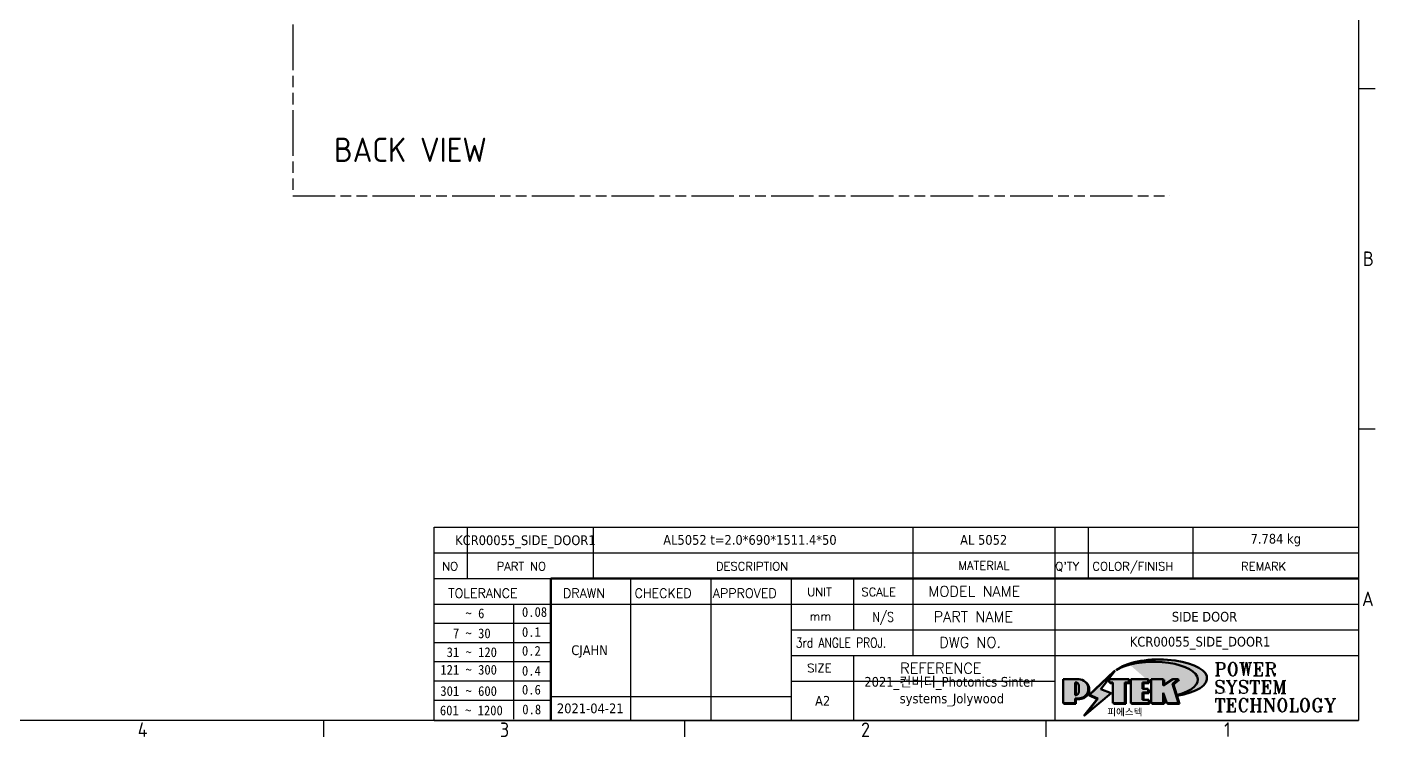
# Model space of a CAD drawing. Header units: millimetres. Extents: x 0 to 51860, y 0 to 5940.
# Drawn here: x 35555 to 38325, y 66 to 1527 of the extents above; entities that cross this region are included whole.
import ezdxf
from ezdxf.enums import TextEntityAlignment as Align

# ---------------------------------------------------------------- set-up
doc = ezdxf.new("R2010")
doc.units = ezdxf.units.MM
doc.header["$LTSCALE"] = 10
doc.linetypes.add('DOUBLE_DASH_CHAIN', pattern=[1.2403, 0.6614, -0.0827, 0.1654, -0.0827, 0.1654, -0.0827])
doc.layers.get('0').update_dxf_attribs({"color": 3, "lineweight": 25})
for name, color, linetype, lineweight in [('경계(ISO)', 7, 'Continuous', 25), ('기호(ISO)', 5, 'Continuous', 25), ('스케치 형상(ISO)', 3, 'Continuous', 25), ('제목(ISO)', 5, 'Continuous', 50), ('해치(ISO)', 7, 'Continuous', 18)]:
    doc.layers.add(name, color=color, linetype=linetype, lineweight=lineweight)
doc.styles.add('HAN_291', font='')
doc.styles.add('HAN_370', font='', dxfattribs={"width": 2})
doc.styles.add('RC_284', font='ROMANC.shx')
doc.styles.add('RC_287', font='ROMANC.shx')
doc.styles.add('RC_292', font='ROMANC.shx')
doc.styles.add('ROMANT_294', font='romant.shx')
doc.styles.add('문자 텍스트_PSTEK_POSCO', font='isocp.shx')
doc.styles.add('텍스트 스타일198', font='tahoma.ttf')
doc.styles.add('텍스트 스타일333', font='ROMANC.shx', dxfattribs={"width": 0.800000011920929})
doc.styles.get('HAN_291').set_extended_font_data('GulimChe')
doc.styles.get('HAN_370').set_extended_font_data('GulimChe')

# ---------------------------------------------------------------- blocks, each defined once
blk = doc.blocks.new('제목 블록 PSTEK')
h = blk.add_hatch(color=1)
edge = h.paths.add_edge_path(flags=0)
edge.add_line((314.2242174273352, 19.60711530335299), (314.2242174273352, 17.00126995915134))
edge.add_line((314.2242174273352, 17.00126995915134), (314.3485873187598, 17.00126995915134))
edge.add_arc((314.3485873187598, 17.6527312952023), 0.6514613360509371, 270, 360)
edge.add_line((315.0000486548106, 17.6527312952023), (315.0000486548106, 18.95565396730211))
edge.add_arc((314.3485873187598, 18.95565396730212), 0.6514613360508712, 0, 90)
edge.add_line((314.3485873187598, 19.60711530335299), (314.2242174273352, 19.60711530335299))
edge = h.paths.add_edge_path()
edge.add_arc((314.9847713324306, 18.28938669179658), 1.969189947606664, 269.9999999999959, 450)
edge.add_line((314.9847713324306, 20.25857663940318), (311.7664314776902, 20.25857663940324))
edge.add_line((311.7664314776902, 20.25857663940324), (311.7664314776902, 15.3430047401139))
edge.add_line((311.7664314776902, 15.3430047401139), (314.2242174273352, 15.3430047401139))
edge.add_line((314.2242174273352, 15.3430047401139), (314.2242174273352, 16.32019674418991))
edge.add_line((314.2242174273352, 16.32019674418991), (314.9847713324307, 16.32019674418991))
h = blk.add_hatch(color=252)
edge = h.paths.add_edge_path()
edge.add_arc((314.9847713324309, 18.28938669179657), 1.969189947606666, 270, 406.8278729790604)
edge.add_arc((315.1624426058984, 18.1413272972396), 1.969189947606962, -90, 53.560984836317004, ccw=False)
edge.add_line((315.1624426058984, 16.17213734963263), (314.4018887008024, 16.17213734963263))
edge.add_line((314.4018887008024, 16.17213734963263), (314.4018887008024, 15.19494534555726))
edge.add_line((314.4018887008024, 15.19494534555726), (311.9441027511573, 15.19494534555726))
edge.add_line((311.9441027511573, 15.19494534555726), (311.9441027511573, 15.3430047401139))
edge.add_line((311.9441027511573, 15.3430047401139), (314.2242174273352, 15.3430047401139))
edge.add_line((314.2242174273352, 15.3430047401139), (314.2242174273352, 16.32019674418991))
edge.add_line((314.2242174273352, 16.32019674418991), (314.9847713324309, 16.32019674418991))
h = blk.add_hatch(color=252)
edge = h.paths.add_edge_path()
edge.add_line((314.4018887008024, 19.45905590879572), (314.5262585922315, 19.45905590879572))
edge.add_arc((314.5262585922314, 18.80759457274939), 0.6514613360463194, 60.4189348879147, 90.00000000000318, ccw=False)
edge.add_arc((314.3485873187602, 18.95565396730057), 0.6514613360524251, 39.96992292766206, 90.00000000009999)
edge.add_line((314.3485873187591, 19.60711530335307), (314.2242174273352, 19.60711530335298))
edge.add_line((314.2242174273352, 19.60711530335299), (314.2242174273352, 17.00126995915134))
edge.add_line((314.2242174273352, 17.00126995915134), (314.3485873187591, 17.00126995915134))
edge.add_arc((314.3485873187568, 17.652731295233), 0.6514613360816299, 270.0000000002, 274.6930825552478)
edge.add_line((314.4018887008024, 17.0034541317032), (314.4018887008024, 19.45905590879572))
for color, points in [(252, [(317.2195697678507, 17.0593801673321), (322.0326348870767, 21.62682475217465), (322.2781991042243, 21.94392121864296), (317.0471853425802, 16.97985676345368), (318.7512090904202, 16.1899260703855), (316.0018030350395, 12.71868385740789), (316.3356552234328, 13.00206718743325), (318.9235935156908, 16.2694494742633)]), (5, [(321.6183518841322, 17.4193704504104), (319.5281351041078, 18.24969419629727), (322.4505835294948, 22.02344462252142), (317.2195697678507, 17.0593801673321), (318.9235935156908, 16.2694494742633), (316.1741874603099, 12.79820726128571)]), (1, [(324.4839107253602, 19.60711530335299), (325.2419748254881, 19.60711530335299), (325.2419748254881, 20.25857663940324), (321.2266040451076, 20.25857663940324), (321.2266040451076, 19.60711530335299), (321.9846681452406, 19.60711530335299), (321.9846681452406, 15.3430047401139), (324.4839107253602, 15.3430047401139)]), (252, [(321.9846681452406, 19.60711530335299), (321.4042753185749, 19.60711530335299), (321.4042753185749, 19.45905590879572), (321.9846681452406, 19.45905590879572)]), (252, [(324.6615819988275, 19.45905590879572), (325.4196460989604, 19.45905590879572), (325.4196460989604, 20.11051724484596), (325.2419748254881, 20.11051724484596), (325.2419748254881, 19.60711530335299), (324.4839107253602, 19.60711530335299), (324.4839107253602, 15.3430047401139), (322.1623394187076, 15.3430047401139), (322.1623394187076, 15.19494534555726), (324.6615819988275, 15.19494534555726)]), (1, [(329.2277337269622, 20.25857663940324), (325.65654113025, 20.25857663940324), (325.65654113025, 15.3430047401139), (329.3580259941756, 15.3430047401139), (329.3580259941756, 15.9944660761648), (328.1137701654877, 15.9944660761648), (328.1137701654877, 17.56360607323003), (329.2277337269622, 17.56360607323003), (329.2277337269622, 18.25543873810179), (328.1137701654877, 18.25543873810179), (328.1137701654877, 19.60711530335299), (329.2277337269622, 19.60711530335299)]), (252, [(328.2914414389548, 19.45905590879572), (329.4054050004294, 19.45905590879572), (329.4054050004294, 20.11051724484596), (329.2277337269622, 20.11051724484596), (329.2277337269622, 19.60711530335299), (328.1137701654877, 19.60711530335299), (328.1137701654877, 18.25543873810179), (328.2914414389548, 18.25543873810179)]), (1, [(332.3312149849806, 20.25857663940324), (329.8592894925411, 20.25857663940324), (329.8592894925411, 15.3430047401139), (332.3312149849806, 15.3430047401139), (332.3312149849806, 17.4318630164523), (333.0701931098801, 15.3430047401139), (335.4855464857051, 15.3430047401139), (334.2514536401189, 19.30614745124769), (335.4379594596742, 20.25857663940324), (334.3071782107978, 20.25857663940324), (332.3312149849806, 18.99741471888304)]), (252, [(332.5088862584528, 20.1105172448466), (332.3312149849806, 20.1105172448466), (332.3312149849806, 18.99741471888368), (332.5088862584528, 19.11081371413894)]), (252, [(335.6156307331414, 20.11051724484596), (335.2535118015555, 20.11051724484596), (334.2514536401189, 19.30614745124769), (335.4855464857051, 15.3430047401139), (333.1954852176545, 15.3430047401139), (333.2478643833523, 15.19494534555726), (335.6632177591723, 15.19494534555726), (334.4291249135862, 19.15808805669106)]), (252, [(328.2914414389548, 17.41554667867274), (329.4054050004294, 17.41554667867274), (329.4054050004294, 18.10737934354514), (329.2277337269622, 18.10737934354514), (329.2277337269622, 17.56360607323003), (328.1137701654877, 17.56360607323003), (328.1137701654877, 15.9944660761648), (328.2914414389548, 15.9944660761648)]), (252, [(332.5088862584528, 16.92964231796647), (332.3312149849806, 17.43186301645164), (332.3312149849806, 15.3430047401139), (330.0369607660135, 15.3430047401139), (330.0369607660135, 15.19494534555726), (332.5088862584528, 15.19494534555726)]), (252, [(329.5356972676428, 15.8464066816075), (329.3580259941756, 15.8464066816075), (329.3580259941756, 15.3430047401139), (325.8342124037171, 15.3430047401139), (325.8342124037171, 15.19494534555726), (329.5356972676428, 15.19494534555726)])]:
    blk.add_hatch(color=color).paths.add_polyline_path(points)
at = {"layer": '해치(ISO)'}
h = blk.add_hatch(color=140, dxfattribs=at)
edge = h.paths.add_edge_path()
edge.add_ellipse((330.3660919371412, 20.15576403068321), major_axis=(9.100907360794343, 0), ratio=0.4069904968023172, start_angle=301.3098473703837, end_angle=507.7436900681698)
edge.add_ellipse((331.5340919371412, 20.4634168429492), major_axis=(-9.82350664112931, 0), ratio=0.3942600559756514, start_angle=111.51207141178469, end_angle=334.47025347086895, ccw=False)
edge.add_line((335.1363447531188, 16.8601935978785), (335.0955236905705, 16.99119398620872))
at = {"color": 180}
for p, q in [((182.475792979055, 11.79100474011392), (182.4757929790549, 51.56524660363496)), ((182.4757929790549, 51.56524660363496), (372.4757929537551, 51.56524660363496)), ((189.2651435055721, 51.56524660363496), (189.2651435055722, 41.00524660363494)), ((215.2152739891528, 41.00524660363494), (215.2152739891528, 51.56524660363496)), ((280.8758854511282, 51.56524660363496), (280.8758854511282, 41.00524660363494)), ((310.0881549537552, 51.56524660363496), (310.0881549537553, 41.00524660363494)), ((316.9044520275131, 51.56524660363496), (316.9044520275127, 41.00524660363494)), ((338.4566026226726, 51.56524660363496), (338.4566026226727, 41.00524660363494)), ((372.4757929537551, 51.56524660363496), (372.4757929537551, 11.79100474011389)), ((182.475792979055, 46.2852466036349), (372.4757929537551, 46.28524660363492)), ((182.475792979055, 41.00524660363493), (206.451475290024, 41.00524660363493)), ((222.9401812389276, 11.79100474011392), (222.9401812389276, 41.00524660363494)), ((239.4288871878316, 11.79100474011392), (239.4288871878316, 41.00524660363494)), ((255.9175931367356, 11.79100474011392), (255.9175931367356, 41.00524660363494)), ((268.6918866058747, 41.00524660363494), (268.6918866058747, 30.44524660363498)), ((280.8758854511282, 41.00524660363494), (280.8758854511282, 25.16524660363502)), ((310.088154953755, 41.00524660363494), (310.088154953755, 11.79100474011392)), ((182.475792979055, 35.72524660363497), (206.451475290024, 35.72524660363497)), ((198.8621818849491, 12.02524660363491), (198.8621818849491, 35.72524660363497)), ((206.451475290024, 35.72524660363497), (372.4757929537551, 35.72524660363497)), ((182.475792979055, 31.77524660363492), (206.451475290024, 31.77524660363492)), ((182.475792979055, 27.82524660363487), (206.451475290024, 27.82524660363487)), ((255.917593136736, 30.44524660363498), (372.4757929537552, 30.44524660363501)), ((255.9175931367359, 25.16524660363502), (372.4757929537552, 25.165246603635)), ((268.6918866058744, 25.16524660363502), (268.6918866058744, 11.79100474011392)), ((182.475792979055, 23.87524660363505), (206.451475290024, 23.87524660363505)), ((182.475792979055, 19.92524660363478), (206.451475290024, 19.92524660363478)), ((255.9175931367359, 19.88524660363481), (310.0881549537553, 19.88524660363481)), ((206.451475290024, 16.74100474011396), (255.9175931367359, 16.74100474011396)), ((182.475792979055, 15.97524660363496), (206.451475290024, 15.97524660363496)), ((182.475792979055, 11.79100474011392), (372.4757929537551, 11.79100474011389))]:
    blk.add_line(p, q, dxfattribs=at)
at = {"color": 7, "lineweight": 50}
for p, q in [((206.4514752900237, 11.79100474011392), (206.4514752900237, 41.00524660363494)), ((206.451475290024, 41.00524660363494), (372.4757929537551, 41.00524660363496))]:
    blk.add_line(p, q, dxfattribs=at)
at = {"color": 7}
for p, q in [((311.7664314776902, 20.25900474011391), (311.7664314776902, 15.34300474011391)), ((314.9847713324309, 20.25857663940324), (311.7664314776902, 20.25857663940324)), ((314.9847713324309, 20.25857663940324), (311.7664314776902, 20.25857663940324)), ((311.7664314776902, 20.25857663940324), (311.7664314776902, 15.3430047401139)), ((314.2242174273352, 17.00126995915134), (314.2242174273352, 19.60711530335299)), ((314.2242174273352, 19.60711530335299), (314.3485873187591, 19.60711530335299)), ((314.3485873187591, 19.60711530335299), (314.2242174273352, 19.60711530335299)), ((314.2242174273352, 19.60711530335299), (314.2242174273352, 17.00126995915134)), ((314.2242174273352, 17.00126995915134), (314.2242174273352, 19.60711530335299)), ((314.2242174273352, 19.60711530335299), (314.3485873187591, 19.60711530335299)), ((314.4018887008024, 19.45905590879572), (314.5262585922314, 19.45905590879572)), ((314.4018887008024, 17.0034541317032), (314.4018887008024, 19.45905590879572)), ((322.2781991042243, 21.94392121864296), (317.0471853425802, 16.97985676345368)), ((322.4505835294948, 22.02344462252142), (317.2195697678507, 17.0593801673321)), ((317.2195697678507, 17.0593801673321), (322.0326348870767, 21.62682475217465)), ((319.5281351041078, 18.24969419629727), (322.4505835294948, 22.02344462252142)), ((325.2419748254881, 20.25857663940324), (321.2266040451076, 20.25857663940324)), ((321.2266040451076, 20.25857663940324), (321.2266040451076, 19.60711530335299)), ((325.2419748254881, 20.25857663940324), (321.2266040451076, 20.25857663940324)), ((321.2266040451076, 20.25857663940324), (321.2266040451076, 19.60711530335299)), ((321.2266040451076, 19.60711530335299), (321.9846681452406, 19.60711530335299)), ((321.2266040451076, 19.60711530335299), (321.9846681452406, 19.60711530335299)), ((321.4042753185749, 19.60711530335299), (321.4042753185749, 19.45905590879572)), ((321.9846681452406, 19.60711530335299), (321.4042753185749, 19.60711530335299)), ((321.4042753185749, 19.45905590879572), (321.9846681452406, 19.45905590879572)), ((321.9846681452406, 19.60711530335299), (321.9846681452406, 15.3430047401139)), ((321.9846681452406, 19.45905590879572), (321.9846681452406, 19.60711530335299)), ((321.9846681452406, 19.60711530335299), (321.9846681452406, 15.3430047401139)), ((322.0326348870767, 21.62682475217465), (322.2781991042243, 21.94392121864296)), ((324.4839107253602, 19.60711530335299), (325.2419748254881, 19.60711530335299)), ((324.4839107253602, 15.3430047401139), (324.4839107253602, 19.60711530335299)), ((325.2419748254881, 19.60711530335299), (324.4839107253602, 19.60711530335299)), ((324.4839107253602, 19.60711530335299), (324.4839107253602, 15.3430047401139)), ((324.4839107253602, 19.60711530335299), (325.2419748254881, 19.60711530335299)), ((324.4839107253602, 15.3430047401139), (324.4839107253602, 19.60711530335299)), ((324.6615819988275, 19.45905590879572), (325.4196460989604, 19.45905590879572)), ((324.6615819988275, 15.19494534555726), (324.6615819988275, 19.45905590879572)), ((325.2419748254881, 19.60711530335299), (325.2419748254881, 20.25857663940324)), ((325.2419748254881, 19.60711530335299), (325.2419748254881, 20.25857663940324)), ((325.4196460989604, 20.11051724484596), (325.2419748254881, 20.11051724484596)), ((325.2419748254881, 20.11051724484596), (325.2419748254881, 19.60711530335299)), ((325.4196460989604, 19.45905590879572), (325.4196460989604, 20.11051724484596)), ((329.2277337269622, 20.25857663940324), (325.65654113025, 20.25857663940324)), ((325.65654113025, 20.25857663940324), (325.65654113025, 15.3430047401139)), ((325.65654113025, 20.25857663940324), (325.65654113025, 15.3430047401139)), ((329.2277337269622, 20.25857663940324), (325.65654113025, 20.25857663940324)), ((328.1137701654877, 18.25543873810179), (328.1137701654877, 19.60711530335299)), ((328.1137701654877, 19.60711530335299), (329.2277337269622, 19.60711530335299)), ((329.2277337269622, 19.60711530335299), (328.1137701654877, 19.60711530335299)), ((328.1137701654877, 19.60711530335299), (328.1137701654877, 18.25543873810179)), ((328.1137701654877, 18.25543873810179), (328.1137701654877, 19.60711530335299)), ((328.1137701654877, 19.60711530335299), (329.2277337269622, 19.60711530335299)), ((328.2914414389548, 18.25543873810179), (328.2914414389548, 19.45905590879572)), ((328.2914414389548, 19.45905590879572), (329.4054050004294, 19.45905590879572)), ((329.2277337269622, 19.60711530335299), (329.2277337269622, 20.25857663940324)), ((329.2277337269622, 19.60711530335299), (329.2277337269622, 20.25857663940324)), ((329.4054050004294, 20.11051724484596), (329.2277337269622, 20.11051724484596)), ((329.2277337269622, 20.11051724484596), (329.2277337269622, 19.60711530335299)), ((329.4054050004294, 19.45905590879572), (329.4054050004294, 20.11051724484596)), ((332.3312149849806, 20.25857663940324), (329.8592894925411, 20.25857663940324)), ((329.8592894925411, 20.25857663940324), (329.8592894925411, 15.3430047401139)), ((329.8592894925411, 20.25857663940324), (329.8592894925411, 15.3430047401139)), ((332.3312149849806, 20.25857663940324), (329.8592894925411, 20.25857663940324)), ((334.3071782107978, 20.25857663940324), (332.3312149849806, 18.99741471888304)), ((332.3312149849806, 18.99741471888304), (332.3312149849806, 20.25857663940324)), ((334.3071782107978, 20.25857663940324), (332.3312149849806, 18.99741471888304)), ((332.3312149849806, 18.99741471888304), (332.3312149849806, 20.25857663940324)), ((332.5088862584528, 20.1105172448466), (332.3312149849806, 20.1105172448466)), ((332.3312149849806, 20.1105172448466), (332.3312149849806, 18.99741471888368)), ((332.5088862584528, 19.11081371413894), (332.5088862584528, 20.1105172448466)), ((334.2514536401189, 19.30614745124769), (335.4379594596742, 20.25857663940324)), ((334.2514536401189, 19.30614745124769), (335.4379594596742, 20.25857663940324)), ((335.2535118015555, 20.11051724484596), (334.2514536401189, 19.30614745124769)), ((335.4379594596742, 20.25857663940324), (334.3071782107978, 20.25857663940324)), ((335.4379594596742, 20.25857663940324), (334.3071782107978, 20.25857663940324)), ((334.4291249135862, 19.15808805669104), (335.6156307331414, 20.11051724484596)), ((335.6156307331414, 20.11051724484596), (335.2535118015555, 20.11051724484596)), ((314.3485873187591, 17.00126995915134), (314.2242174273352, 17.00126995915134)), ((314.2242174273352, 17.00126995915134), (314.3485873187591, 17.00126995915134)), ((314.3485873187591, 17.00126995915134), (314.2242174273352, 17.00126995915134)), ((315.0000486548106, 18.95565396730275), (315.0000486548106, 17.65273129520161)), ((315.0000486548106, 18.95565396730275), (315.0000486548106, 17.65273129520161)), ((316.1741874603099, 12.79820726128571), (321.6183518841322, 17.4193704504104)), ((317.0471853425802, 16.97985676345368), (318.7512090904202, 16.1899260703855)), ((318.9235935156908, 16.2694494742633), (317.2195697678507, 17.0593801673321)), ((317.2195697678507, 17.0593801673321), (318.9235935156908, 16.2694494742633)), ((321.6183518841322, 17.4193704504104), (319.5281351041078, 18.24969419629727)), ((329.2277337269622, 18.25543873810179), (328.1137701654877, 18.25543873810179)), ((328.1137701654877, 18.25543873810179), (328.2914414389548, 18.25543873810179)), ((329.2277337269622, 18.25543873810179), (328.1137701654877, 18.25543873810179)), ((328.1137701654877, 17.56360607323003), (329.2277337269622, 17.56360607323003)), ((328.1137701654877, 15.9944660761648), (328.1137701654877, 17.56360607323003)), ((329.2277337269622, 17.56360607323003), (328.1137701654877, 17.56360607323003)), ((328.1137701654877, 17.56360607323003), (328.1137701654877, 15.9944660761648)), ((328.1137701654877, 17.56360607323003), (329.2277337269622, 17.56360607323003)), ((328.1137701654877, 15.9944660761648), (328.1137701654877, 17.56360607323003)), ((328.2914414389548, 15.9944660761648), (328.2914414389548, 17.41554667867274)), ((328.2914414389548, 17.41554667867274), (329.4054050004294, 17.41554667867274)), ((329.2277337269622, 17.56360607323003), (329.2277337269622, 18.25543873810179)), ((329.2277337269622, 17.56360607323003), (329.2277337269622, 18.25543873810179)), ((329.4054050004294, 18.10737934354514), (329.2277337269622, 18.10737934354514)), ((329.2277337269622, 18.10737934354514), (329.2277337269622, 17.56360607323003)), ((329.4054050004294, 17.41554667867274), (329.4054050004294, 18.10737934354514)), ((332.3312149849806, 18.99741471888368), (332.5088862584528, 19.11081371413894)), ((332.3312149849806, 17.4318630164523), (333.0701931098801, 15.3430047401139)), ((332.3312149849806, 15.3430047401139), (332.3312149849806, 17.4318630164523)), ((332.5088862584528, 16.92964231796647), (332.3312149849806, 17.43186301645164)), ((332.3312149849806, 17.43186301645164), (332.3312149849806, 15.3430047401139)), ((332.3312149849806, 17.4318630164523), (333.0701931098801, 15.3430047401139)), ((332.3312149849806, 15.3430047401139), (332.3312149849806, 17.4318630164523)), ((332.5088862584528, 15.19494534555726), (332.5088862584528, 16.92964231796647)), ((335.4855464857051, 15.3430047401139), (334.2514536401189, 19.30614745124769)), ((334.2514536401189, 19.30614745124769), (335.4855464857051, 15.3430047401139)), ((335.4855464857051, 15.3430047401139), (334.2514536401189, 19.30614745124769)), ((335.6632177591723, 15.19494534555726), (334.4291249135862, 19.15808805669104)), ((345.0447381189468, 17.50375595811051), (344.9867755289346, 17.689895936919)), ((311.7664314776902, 15.3430047401139), (314.2242174273352, 15.3430047401139)), ((311.7664314776902, 15.3430047401139), (314.2242174273352, 15.3430047401139)), ((314.2242174273352, 15.3430047401139), (311.9441027511573, 15.3430047401139)), ((311.9441027511573, 15.3430047401139), (311.9441027511573, 15.19494534555726)), ((311.9441027511573, 15.19494534555726), (314.4018887008024, 15.19494534555726)), ((314.2242174273352, 16.32019674418991), (314.9847713324309, 16.32019674418991)), ((314.2242174273352, 15.3430047401139), (314.2242174273352, 16.32019674418991)), ((314.9847713324309, 16.32019674418991), (314.2242174273352, 16.32019674418991)), ((314.2242174273352, 16.32019674418991), (314.2242174273352, 15.3430047401139)), ((314.2242174273352, 16.32019674418991), (314.9847713324309, 16.32019674418991)), ((314.2242174273352, 15.3430047401139), (314.2242174273352, 16.32019674418991)), ((314.4018887008024, 16.17213734963263), (315.162442605898, 16.17213734963263)), ((314.4018887008024, 15.19494534555726), (314.4018887008024, 16.17213734963263)), ((318.7512090904202, 16.1899260703855), (316.0018030350395, 12.71868385740789)), ((318.9235935156908, 16.2694494742633), (316.1741874603099, 12.79820726128571)), ((316.3356552234328, 13.00206718743325), (318.9235935156908, 16.2694494742633)), ((321.9846681452406, 15.3430047401139), (324.4839107253602, 15.3430047401139)), ((321.9846681452406, 15.3430047401139), (324.4839107253602, 15.3430047401139)), ((324.4839107253602, 15.3430047401139), (322.1623394187076, 15.3430047401139)), ((322.1623394187076, 15.3430047401139), (322.1623394187076, 15.19494534555726)), ((322.1623394187076, 15.19494534555726), (324.6615819988275, 15.19494534555726)), ((325.65654113025, 15.3430047401139), (329.3580259941756, 15.3430047401139)), ((325.65654113025, 15.3430047401139), (329.3580259941756, 15.3430047401139)), ((329.3580259941756, 15.3430047401139), (325.8342124037171, 15.3430047401139)), ((325.8342124037171, 15.3430047401139), (325.8342124037171, 15.19494534555726)), ((325.8342124037171, 15.19494534555726), (329.5356972676428, 15.19494534555726)), ((329.3580259941756, 15.9944660761648), (328.1137701654877, 15.9944660761648)), ((328.1137701654877, 15.9944660761648), (328.2914414389548, 15.9944660761648)), ((329.3580259941756, 15.9944660761648), (328.1137701654877, 15.9944660761648)), ((329.3580259941756, 15.3430047401139), (329.3580259941756, 15.9944660761648)), ((329.3580259941756, 15.3430047401139), (329.3580259941756, 15.9944660761648)), ((329.5356972676428, 15.8464066816075), (329.3580259941756, 15.8464066816075)), ((329.3580259941756, 15.8464066816075), (329.3580259941756, 15.3430047401139)), ((329.5356972676428, 15.19494534555726), (329.5356972676428, 15.8464066816075)), ((329.8592894925411, 15.3430047401139), (332.3312149849806, 15.3430047401139)), ((329.8592894925411, 15.3430047401139), (332.3312149849806, 15.3430047401139)), ((332.3312149849806, 15.3430047401139), (330.0369607660135, 15.3430047401139)), ((330.0369607660135, 15.3430047401139), (330.0369607660135, 15.19494534555726)), ((330.0369607660135, 15.19494534555726), (332.5088862584528, 15.19494534555726)), ((333.0701931098801, 15.3430047401139), (335.4855464857051, 15.3430047401139)), ((333.0701931098801, 15.3430047401139), (335.4855464857051, 15.3430047401139)), ((335.4855464857051, 15.3430047401139), (333.1954852176545, 15.3430047401139)), ((333.1954852176545, 15.3430047401139), (333.2478643833523, 15.19494534555726)), ((333.2478643833523, 15.19494534555726), (335.6632177591723, 15.19494534555726)), ((316.0018030350395, 12.71868385740789), (316.3356552234328, 13.00206718743325))]:
    blk.add_line(p, q, dxfattribs=at)
at = {"color": 1}
for p, q in [((314.9847713324309, 20.25857663940324), (311.7664314776902, 20.25857663940324)), ((311.7664314776902, 20.25857663940324), (311.7664314776902, 15.3430047401139)), ((314.2242174273352, 17.00126995915134), (314.2242174273352, 19.60711530335299)), ((314.2242174273352, 19.60711530335299), (314.3485873187591, 19.60711530335299)), ((325.2419748254881, 20.25857663940324), (321.2266040451076, 20.25857663940324)), ((321.2266040451076, 20.25857663940324), (321.2266040451076, 19.60711530335299)), ((321.2266040451076, 19.60711530335299), (321.9846681452406, 19.60711530335299)), ((321.9846681452406, 19.60711530335299), (321.9846681452406, 15.3430047401139)), ((324.4839107253602, 19.60711530335299), (325.2419748254881, 19.60711530335299)), ((324.4839107253602, 15.3430047401139), (324.4839107253602, 19.60711530335299)), ((325.2419748254881, 19.60711530335299), (325.2419748254881, 20.25857663940324)), ((329.2277337269622, 20.25857663940324), (325.65654113025, 20.25857663940324)), ((325.65654113025, 20.25857663940324), (325.65654113025, 15.3430047401139)), ((328.1137701654877, 18.25543873810179), (328.1137701654877, 19.60711530335299)), ((328.1137701654877, 19.60711530335299), (329.2277337269622, 19.60711530335299)), ((329.2277337269622, 19.60711530335299), (329.2277337269622, 20.25857663940324)), ((332.3312149849806, 20.25857663940324), (329.8592894925411, 20.25857663940324)), ((329.8592894925411, 20.25857663940324), (329.8592894925411, 15.3430047401139)), ((334.3071782107978, 20.25857663940324), (332.3312149849806, 18.99741471888304)), ((332.3312149849806, 18.99741471888304), (332.3312149849806, 20.25857663940324)), ((334.2514536401189, 19.30614745124769), (335.4379594596742, 20.25857663940324)), ((335.4379594596742, 20.25857663940324), (334.3071782107978, 20.25857663940324)), ((314.3485873187591, 17.00126995915134), (314.2242174273352, 17.00126995915134)), ((315.0000486548106, 18.95565396730275), (315.0000486548106, 17.65273129520161)), ((329.2277337269622, 18.25543873810179), (328.1137701654877, 18.25543873810179)), ((328.1137701654877, 17.56360607323003), (329.2277337269622, 17.56360607323003)), ((328.1137701654877, 15.9944660761648), (328.1137701654877, 17.56360607323003)), ((329.2277337269622, 17.56360607323003), (329.2277337269622, 18.25543873810179)), ((332.3312149849806, 17.4318630164523), (333.0701931098801, 15.3430047401139)), ((332.3312149849806, 15.3430047401139), (332.3312149849806, 17.4318630164523)), ((335.4855464857051, 15.3430047401139), (334.2514536401189, 19.30614745124769)), ((311.7664314776902, 15.3430047401139), (314.2242174273352, 15.3430047401139)), ((314.2242174273352, 16.32019674418991), (314.9847713324309, 16.32019674418991)), ((314.2242174273352, 15.3430047401139), (314.2242174273352, 16.32019674418991)), ((321.9846681452406, 15.3430047401139), (324.4839107253602, 15.3430047401139)), ((325.65654113025, 15.3430047401139), (329.3580259941756, 15.3430047401139)), ((329.3580259941756, 15.9944660761648), (328.1137701654877, 15.9944660761648)), ((329.3580259941756, 15.3430047401139), (329.3580259941756, 15.9944660761648)), ((329.8592894925411, 15.3430047401139), (332.3312149849806, 15.3430047401139)), ((333.0701931098801, 15.3430047401139), (335.4855464857051, 15.3430047401139))]:
    blk.add_line(p, q, dxfattribs=at)
at = {"color": 5}
for p, q in [((322.4505835294948, 22.02344462252142), (317.2195697678507, 17.0593801673321)), ((319.5281351041078, 18.24969419629727), (322.4505835294948, 22.02344462252142)), ((316.1741874603099, 12.79820726128571), (321.6183518841322, 17.4193704504104)), ((317.2195697678507, 17.0593801673321), (318.9235935156908, 16.2694494742633)), ((321.6183518841322, 17.4193704504104), (319.5281351041078, 18.24969419629727)), ((318.9235935156908, 16.2694494742633), (316.1741874603099, 12.79820726128571))]:
    blk.add_line(p, q, dxfattribs=at)
at = {"color": 7}
for centre, radius, start, end in [((314.3485873187598, 18.95565396730211), 0.6514613360508712, 0, 90), ((314.3485873187602, 18.95565396730057), 0.6514613360524251, 39.96992292766117, 90), ((314.3485873187598, 18.95565396730212), 0.6514613360508712, 0, 90), ((314.5262585922314, 18.80759457274939), 0.6514613360463193, 60.41893488791137, 90), ((314.9847713324309, 18.28938669179658), 1.969189947606665, 270, 90), ((314.9847713324309, 18.28938669179658), 1.969189947606665, 270, 90), ((314.9847713324307, 18.2893866917965), 1.969189947606594, 270, 46.82787297909833), ((315.1624426058984, 18.1413272972396), 1.969189947606961, 270, 53.56098483636067), ((314.3485873187597, 17.65273129520228), 0.6514613360509381, 270, 0), ((314.3485873187598, 17.6527312952023), 0.6514613360509381, 270, 0), ((314.3485873187568, 17.652731295233), 0.6514613360816299, 270, 274.6930825552478)]:
    blk.add_arc(centre, radius, start, end, dxfattribs=at)
at = {"color": 1}
for centre, radius, start, end in [((314.3485873187598, 18.95565396730211), 0.6514613360508712, 0, 90), ((314.9847713324309, 18.28938669179657), 1.969189947606665, 270, 90), ((314.3485873187598, 17.6527312952023), 0.6514613360509381, 270, 0)]:
    blk.add_arc(centre, radius, start, end, dxfattribs=at)
at = {"layer": '제목(ISO)', "lineweight": 18}
blk.add_line((182.475792979055, 35.72500474011393), (182.475792979055, 11.79100474011392), dxfattribs=at)
at = {"layer": '제목(ISO)'}
for p, q in [((314.9847713324306, 20.25857663940324), (311.7664314776902, 20.25857663940324)), ((311.7664314776902, 20.25857663940324), (311.7664314776902, 15.3430047401139)), ((314.2242174273352, 17.00126995915134), (314.2242174273352, 19.60711530335299)), ((314.2242174273352, 19.60711530335299), (314.3485873187598, 19.60711530335299)), ((314.3485873187591, 19.60711530335299), (314.2242174273352, 19.60711530335299)), ((314.2242174273352, 19.60711530335299), (314.2242174273352, 17.00126995915134)), ((314.4018887008024, 19.45905590879572), (314.5262585922314, 19.45905590879572)), ((314.4018887008024, 17.0034541317032), (314.4018887008024, 19.45905590879572)), ((322.2781991042243, 21.94392121864296), (317.0471853425802, 16.97985676345368)), ((322.4505835294948, 22.02344462252142), (317.2195697678507, 17.0593801673321)), ((317.2195697678507, 17.0593801673321), (322.0326348870767, 21.62682475217465)), ((319.5281351041078, 18.24969419629727), (322.4505835294948, 22.02344462252142)), ((325.2419748254881, 20.25857663940324), (321.2266040451076, 20.25857663940324)), ((321.2266040451076, 20.25857663940324), (321.2266040451076, 19.60711530335299)), ((321.2266040451076, 19.60711530335299), (321.9846681452406, 19.60711530335299)), ((321.9846681452406, 19.60711530335299), (321.4042753185749, 19.60711530335299)), ((321.4042753185749, 19.60711530335299), (321.4042753185749, 19.45905590879572)), ((321.4042753185749, 19.45905590879572), (321.9846681452406, 19.45905590879572)), ((321.9846681452406, 19.60711530335299), (321.9846681452406, 15.3430047401139)), ((321.9846681452406, 19.45905590879572), (321.9846681452406, 19.60711530335299)), ((322.0326348870767, 21.62682475217465), (322.2781991042243, 21.94392121864296)), ((324.4839107253602, 19.60711530335299), (325.2419748254881, 19.60711530335299)), ((324.4839107253602, 15.3430047401139), (324.4839107253602, 19.60711530335299)), ((325.2419748254881, 19.60711530335299), (324.4839107253602, 19.60711530335299)), ((324.4839107253602, 19.60711530335299), (324.4839107253602, 15.3430047401139)), ((324.6615819988275, 19.45905590879572), (325.4196460989604, 19.45905590879572)), ((324.6615819988275, 15.19494534555726), (324.6615819988275, 19.45905590879572)), ((325.2419748254881, 19.60711530335299), (325.2419748254881, 20.25857663940324)), ((325.4196460989604, 20.11051724484596), (325.2419748254881, 20.11051724484596)), ((325.2419748254881, 20.11051724484596), (325.2419748254881, 19.60711530335299)), ((325.4196460989604, 19.45905590879572), (325.4196460989604, 20.11051724484596)), ((329.2277337269622, 20.25857663940324), (325.65654113025, 20.25857663940324)), ((325.65654113025, 20.25857663940324), (325.65654113025, 15.3430047401139)), ((328.1137701654877, 18.25543873810179), (328.1137701654877, 19.60711530335299)), ((328.1137701654877, 19.60711530335299), (329.2277337269622, 19.60711530335299)), ((329.2277337269622, 19.60711530335299), (328.1137701654877, 19.60711530335299)), ((328.1137701654877, 19.60711530335299), (328.1137701654877, 18.25543873810179)), ((328.2914414389548, 19.45905590879572), (329.4054050004294, 19.45905590879572)), ((328.2914414389548, 18.25543873810179), (328.2914414389548, 19.45905590879572)), ((329.2277337269622, 19.60711530335299), (329.2277337269622, 20.25857663940324)), ((329.4054050004294, 20.11051724484596), (329.2277337269622, 20.11051724484596)), ((329.2277337269622, 20.11051724484596), (329.2277337269622, 19.60711530335299)), ((329.4054050004294, 19.45905590879572), (329.4054050004294, 20.11051724484596)), ((332.3312149849806, 20.25857663940324), (329.8592894925411, 20.25857663940324)), ((329.8592894925411, 20.25857663940324), (329.8592894925411, 15.3430047401139)), ((334.3071782107978, 20.25857663940324), (332.3312149849806, 18.99741471888304)), ((332.3312149849806, 18.99741471888304), (332.3312149849806, 20.25857663940324)), ((332.5088862584528, 20.1105172448466), (332.3312149849806, 20.1105172448466)), ((332.3312149849806, 20.1105172448466), (332.3312149849806, 18.99741471888368)), ((332.5088862584528, 19.11081371413894), (332.5088862584528, 20.1105172448466)), ((334.2514536401189, 19.30614745124769), (335.4379594596742, 20.25857663940324)), ((335.2535118015555, 20.11051724484596), (334.2514536401189, 19.30614745124769)), ((335.4379594596742, 20.25857663940324), (334.3071782107978, 20.25857663940324)), ((334.4291249135862, 19.15808805669106), (335.6156307331414, 20.11051724484596)), ((335.6156307331414, 20.11051724484596), (335.2535118015555, 20.11051724484596)), ((314.3485873187598, 17.00126995915134), (314.2242174273352, 17.00126995915134)), ((314.2242174273352, 17.00126995915134), (314.3485873187591, 17.00126995915134)), ((315.0000486548106, 18.95565396730211), (315.0000486548106, 17.6527312952023)), ((316.1741874603099, 12.79820726128571), (321.6183518841322, 17.4193704504104)), ((317.0471853425802, 16.97985676345368), (318.7512090904202, 16.1899260703855)), ((317.2195697678507, 17.0593801673321), (318.9235935156908, 16.2694494742633)), ((318.9235935156908, 16.2694494742633), (317.2195697678507, 17.0593801673321)), ((321.6183518841322, 17.4193704504104), (319.5281351041078, 18.24969419629727)), ((329.2277337269622, 18.25543873810179), (328.1137701654877, 18.25543873810179)), ((328.1137701654877, 18.25543873810179), (328.2914414389548, 18.25543873810179)), ((328.1137701654877, 15.9944660761648), (328.1137701654877, 17.56360607323003)), ((328.1137701654877, 17.56360607323003), (329.2277337269622, 17.56360607323003)), ((329.2277337269622, 17.56360607323003), (328.1137701654877, 17.56360607323003)), ((328.1137701654877, 17.56360607323003), (328.1137701654877, 15.9944660761648)), ((328.2914414389548, 17.41554667867274), (329.4054050004294, 17.41554667867274)), ((328.2914414389548, 15.9944660761648), (328.2914414389548, 17.41554667867274)), ((329.2277337269622, 17.56360607323003), (329.2277337269622, 18.25543873810179)), ((329.4054050004294, 18.10737934354514), (329.2277337269622, 18.10737934354514)), ((329.2277337269622, 18.10737934354514), (329.2277337269622, 17.56360607323003)), ((329.4054050004294, 17.41554667867274), (329.4054050004294, 18.10737934354514)), ((332.3312149849806, 18.99741471888368), (332.5088862584528, 19.11081371413894)), ((332.3312149849806, 15.3430047401139), (332.3312149849806, 17.4318630164523)), ((332.3312149849806, 17.4318630164523), (333.0701931098801, 15.3430047401139)), ((332.5088862584528, 16.92964231796647), (332.3312149849806, 17.43186301645164)), ((332.3312149849806, 17.43186301645164), (332.3312149849806, 15.3430047401139)), ((332.5088862584528, 15.19494534555726), (332.5088862584528, 16.92964231796647)), ((335.4855464857051, 15.3430047401139), (334.2514536401189, 19.30614745124769)), ((334.2514536401189, 19.30614745124769), (335.4855464857051, 15.3430047401139)), ((335.6632177591723, 15.19494534555726), (334.4291249135862, 19.15808805669106)), ((311.7664314776902, 15.3430047401139), (314.2242174273352, 15.3430047401139)), ((314.2242174273352, 15.3430047401139), (311.9441027511573, 15.3430047401139)), ((311.9441027511573, 15.3430047401139), (311.9441027511573, 15.19494534555726)), ((311.9441027511573, 15.19494534555726), (314.4018887008024, 15.19494534555726)), ((314.2242174273352, 15.3430047401139), (314.2242174273352, 16.32019674418991)), ((314.2242174273352, 16.32019674418991), (314.9847713324307, 16.32019674418991)), ((314.9847713324309, 16.32019674418991), (314.2242174273352, 16.32019674418991)), ((314.2242174273352, 16.32019674418991), (314.2242174273352, 15.3430047401139)), ((314.4018887008024, 15.19494534555726), (314.4018887008024, 16.17213734963263)), ((314.4018887008024, 16.17213734963263), (315.1624426058984, 16.17213734963263)), ((318.7512090904202, 16.1899260703855), (316.0018030350395, 12.71868385740789)), ((318.9235935156908, 16.2694494742633), (316.1741874603099, 12.79820726128571)), ((316.3356552234328, 13.00206718743325), (318.9235935156908, 16.2694494742633)), ((321.9846681452406, 15.3430047401139), (324.4839107253602, 15.3430047401139)), ((324.4839107253602, 15.3430047401139), (322.1623394187076, 15.3430047401139)), ((322.1623394187076, 15.3430047401139), (322.1623394187076, 15.19494534555726)), ((322.1623394187076, 15.19494534555726), (324.6615819988275, 15.19494534555726)), ((325.65654113025, 15.3430047401139), (329.3580259941756, 15.3430047401139)), ((329.3580259941756, 15.3430047401139), (325.8342124037171, 15.3430047401139)), ((325.8342124037171, 15.3430047401139), (325.8342124037171, 15.19494534555726)), ((325.8342124037171, 15.19494534555726), (329.5356972676428, 15.19494534555726)), ((329.3580259941756, 15.9944660761648), (328.1137701654877, 15.9944660761648)), ((328.1137701654877, 15.9944660761648), (328.2914414389548, 15.9944660761648)), ((329.3580259941756, 15.3430047401139), (329.3580259941756, 15.9944660761648)), ((329.5356972676428, 15.8464066816075), (329.3580259941756, 15.8464066816075)), ((329.3580259941756, 15.8464066816075), (329.3580259941756, 15.3430047401139)), ((329.5356972676428, 15.19494534555726), (329.5356972676428, 15.8464066816075)), ((329.8592894925411, 15.3430047401139), (332.3312149849806, 15.3430047401139)), ((332.3312149849806, 15.3430047401139), (330.0369607660135, 15.3430047401139)), ((330.0369607660135, 15.3430047401139), (330.0369607660135, 15.19494534555726)), ((330.0369607660135, 15.19494534555726), (332.5088862584528, 15.19494534555726)), ((333.0701931098801, 15.3430047401139), (335.4855464857051, 15.3430047401139)), ((335.4855464857051, 15.3430047401139), (333.1954852176545, 15.3430047401139)), ((333.1954852176545, 15.3430047401139), (333.2478643833523, 15.19494534555726)), ((333.2478643833523, 15.19494534555726), (335.6632177591723, 15.19494534555726)), ((316.0018030350395, 12.71868385740789), (316.3356552234328, 13.00206718743325))]:
    blk.add_line(p, q, dxfattribs=at)
at = {"layer": '제목(ISO)', "color": 4}
blk.add_line((335.1363447531188, 16.8601935978785), (335.0955236905705, 16.99119398620872), dxfattribs=at)
at = {"layer": '제목(ISO)'}
for centre, radius, start, end in [((314.3485873187598, 18.95565396730212), 0.6514613360508712, 0, 90), ((314.3485873187602, 18.95565396730057), 0.6514613360524251, 39.96992292766117, 90), ((314.5262585922314, 18.80759457274939), 0.6514613360463193, 60.41893488791137, 90), ((314.9847713324306, 18.28938669179658), 1.969189947606664, 46.82787297909431, 90), ((314.9847713324307, 18.2893866917965), 1.969189947606594, 270, 46.82787297909833), ((314.9847713324309, 18.28938669179657), 1.969189947606666, 270, 46.8278729790603), ((315.1624426058984, 18.1413272972396), 1.969189947606962, 270, 53.56098483631701), ((314.3485873187598, 17.6527312952023), 0.6514613360509371, 270, 0), ((314.3485873187568, 17.652731295233), 0.6514613360816299, 270, 274.6930825552478)]:
    blk.add_arc(centre, radius, start, end, dxfattribs=at)
at = {"layer": '제목(ISO)', "color": 4}
for centre, major_axis, ratio, start_param, end_param in [((331.5340919371412, 20.4634168429492), (9.82350664112931, 0), 0.3942600559756514, 5.087845455444478, 8.97919982663645), ((330.3660919371412, 20.15576403068321), (9.100907360794343, 0), 0.4069904968023172, 5.258848905294775, 8.861799147915196)]:
    blk.add_ellipse(centre, major_axis=major_axis, ratio=ratio, start_param=start_param, end_param=end_param, dxfattribs=at)
at = {"color": 2}
for s, height, style, p in [('NO', 1.742399930953979, 'RC_284', (184.135398793432, 42.62317362549192)), ('PART NO', 1.742399930953979, 'RC_284', (195.3359407378685, 42.62317362549192)), ('DESCRIPTION', 1.742399930953979, 'RC_284', (240.4025565652523, 42.62317362549192)), ("Q'TY", 1.742399930953979, 'RC_284', (310.1440786515383, 42.62317362549192)), ('COLOR/FINISH', 1.742399930953979, 'RC_284', (317.7725341324144, 42.62317362549192)), ('REMARK', 1.742399930953979, 'RC_284', (348.346649953877, 42.62317362549192)), (' TOLERANCE', 1.899999976158142, 'RC_287', (184.0872874387979, 37.00893196870329)), ('DRAWN', 1.899999976158142, 'RC_287', (208.9766620976279, 37.00893196870329)), ('CHECKED', 1.899999976158142, 'RC_287', (223.6856844514997, 37.00893196870329)), ('APPROVED', 1.899999976158142, 'RC_287', (239.7795453577791, 37.00893196870329)), ('UNIT', 1.742399930953979, 'RC_284', (259.1652673287452, 37.34317362549218)), ('SCALE', 1.742399930953979, 'RC_284', (270.2934779252897, 37.34317362549218)), ('MODEL NAME', 2.178000062704086, 'RC_292', (284.096330289083, 37.25462520371384)), ('    ~ 6', 2.000000029802322, 'HAN_291', (183.7721304966814, 32.8176515608431)), ('0.08', 2.000000029802322, 'HAN_291', (200.5467345600617, 33.09873600004101)), ('mm', 1.742399930953979, 'RC_284', (259.6505418159997, 32.3543089683787)), ('PART NAME', 2.178000062704086, 'RC_292', (285.1416959765849, 32.03045329421792)), ('  7 ~ 30', 2.000000029802322, 'HAN_291', (183.7721304966814, 28.70538114822415)), ('0.1', 2.000000029802322, 'HAN_291', (200.5467345600617, 28.98646558742206)), (' DWG NO.', 2.178000062704086, 'RC_292', (284.8124284083233, 26.75045329421772)), (' 31 ~ 120', 2.000000029802322, 'HAN_291', (183.7721304966814, 24.82628181916237)), ('0.2', 2.000000029802322, 'HAN_291', (200.5467345600617, 25.10736625836028)), ('121 ~ 300', 2.000000029802322, 'HAN_291', (183.7721304966814, 21.21401206133254)), ('0.4', 2.000000029802322, 'HAN_291', (200.5467345600617, 20.99509650053045)), ('SIZE', 1.742399930953979, 'RC_284', (259.1652673287452, 21.69497768947366)), ('REFERENCE', 2.178000062704086, 'RC_292', (278.2741065029841, 21.43214925458022)), ('301 ~ 600', 2.000000029802322, 'HAN_291', (183.7721304966814, 16.83491273227077)), ('0.6', 2.000000029802322, 'HAN_291', (200.5467345600617, 17.11599717146868)), ('601 ~ 1200', 2.000000029802322, 'HAN_291', (183.6802025156883, 12.84759660881125)), ('0.8', 2.000000029802322, 'HAN_291', (200.6097246063884, 13.05732192299702))]:
    blk.add_text(s, height=height, dxfattribs=dict(at, style=style)).set_placement(p)
at = {"color": 2, "style": 'RC_284'}
blk.add_text('MATERIAL', height=1.742399930953979, dxfattribs=at).set_placement((295.4820202024417, 43.64524660363492), align=Align.MIDDLE_CENTER)
at = {"color": 7, "style": '텍스트 스타일333', "width": 0.7999999523162842}
blk.add_text('N/S', height=2.000000029802322, dxfattribs=at).set_placement((274.7838860285014, 33.08524660363496), align=Align.MIDDLE_CENTER)
at = {"color": 2, "style": '텍스트 스타일333', "width": 0.7999999523162842}
blk.add_text('3rd ANGLE PROJ.', height=2.000000029802322, dxfattribs=at).set_placement((256.8430306642954, 26.76148381654429))
at = {"color": 7, "style": 'ROMANT_294'}
for s, p in [('POWER', (342.82727231297, 20.97115304607566)), ('SYSTEM', (342.82727231297, 17.3284636719184)), ('TECHNOLOGY', (342.82727231297, 13.57194088644453))]:
    blk.add_text(s, height=2.700000107288361, dxfattribs=at).set_placement(p)
at = {"color": 7, "insert": (320.8519732224835, 14.21236326823155), "char_height": 1.400000005960464, "attachment_point": 1, "line_spacing_factor": 0.3319999873638153, "style": 'HAN_370'}
blk.add_mtext('\\fHY견고딕|b0|i0;\\H1.4000;피에스텍', dxfattribs=at)
at = {"layer": '제목(ISO)', "color": 7, "style": '텍스트 스타일198'}
for tag, p in [('부품_번호_001', (187.4995732858739, 47.91174173065938)), ('설명_001', (231.1954912049363, 47.92245856190991)), ("3._Q'TY_001", (312.7051684889191, 47.92188863032246)), ('질량\\P3;_001', (348.7068979518129, 48.1643332276222)), ('제목_001', (334.1931203638347, 32.30468669314953)), ('부품_번호_001', (326.1588135391058, 27.03694571911726)), ('설계자_001', (210.6823963712259, 25.2331256569733)), ('시트_크기_001', (260.8406700039552, 14.83476769856185)), ('프로젝트_001', (270.9515900800803, 16.78121179423405)), ('작성_날짜_001', (207.6944849768033, 13.26600472521278)), ('프로젝트_002', (278.2261522454282, 13.3578851258059))]:
    blk.add_attdef(tag, p, '', height=2.000000029802322, dxfattribs=at)
for tag, p in [('재질', (295.4820202024417, 48.92524660363499)), ('4._COLOR', (327.6805273250926, 48.92524660363493)), ('1._MODEL_NAME', (341.233897335037, 38.36524660363497)), ('점검자', (231.1845342133799, 26.23312567187446)), ('엔지니어링_승인자', (247.673240162284, 26.23312567187446)), ('점검_날짜', (231.1845342133799, 14.26600474011394)), ('엔지니어링_승인_날짜', (247.6732401622839, 14.26600474011394))]:
    blk.add_attdef(tag, text='', height=2.000000029802322, dxfattribs=at).set_placement(p, align=Align.MIDDLE_CENTER)

msp = doc.modelspace()

# ---------------------------------------------------------------- linework, layer by layer
at = {"layer": '경계(ISO)'}
for p, q in [((38291.49876901168, 1400), (38325.49878427047, 1400)), ((38291.49876901168, 700), (38325.49878427047, 700)), ((36163.99861642379, 100), (36163.99861642379, 65.99999666213989)), ((36906.49854012985, 100), (36906.49854012985, 65.99999666213989)), ((37648.9984638359, 100), (37648.9984638359, 65.99999666213989))]:
    msp.add_line(p, q, dxfattribs=at)
at = {"layer": '경계(ISO)', "flags": 128}
msp.add_lwpolyline([(32551.49861642379, 100), (32551.49861642379, 4100), (38291.49876901168, 4100), (38291.49876901168, 100), (32551.49861642379, 100)], dxfattribs=at)
at = {"layer": '스케치 형상(ISO)', "color": 6, "linetype": 'DOUBLE_DASH_CHAIN', "ltscale": 14.19337272644043}
msp.add_line((36101.06102761459, 3468.014207818601), (36101.06102761459, 1179.488931036248), dxfattribs=at)
at = {"layer": '스케치 형상(ISO)', "color": 6, "linetype": 'DOUBLE_DASH_CHAIN', "ltscale": 13.2116756439209}
msp.add_line((36101.06102761459, 1179.488931036248), (37903.56961514273, 1179.488931036248), dxfattribs=at)

# ---------------------------------------------------------------- block references
ref = msp.add_blockref('제목 블록 PSTEK', (34566.74068688624, -17.91004740113894), dxfattribs=dict(xscale=10, yscale=10, zscale=10))
ref.add_attrib('설계자_001', 'CJAHN', (36673.56465059849, 234.421209168594), dxfattribs={"layer": '제목(ISO)', "color": 7, "height": 20.00000029802322, "style": '텍스트 스타일198'})
ref.add_attrib('프로젝트_001', '2021_컨버터_Photonics Sinter', (37275.84139279356, 169.3329322506644), dxfattribs={"layer": '제목(ISO)', "color": 7, "height": 20.00000029802322, "style": '텍스트 스타일198'})
ref.add_attrib('시트_크기_001', 'A2', (37174.63697724726, 130.2630157470892), dxfattribs={"layer": '제목(ISO)', "color": 7, "height": 20.00000029802322, "style": '텍스트 스타일198'})
ref.add_attrib('작성_날짜_001', '2021-04-21', (36644.0213324954, 114.7499998509889), dxfattribs={"layer": '제목(ISO)', "color": 7, "height": 20.00000029802322, "style": '텍스트 스타일198'})
ref.add_attrib('재질_001', 'AL 5052', (37472.74288952639, 461.3424184861993), dxfattribs={"layer": '제목(ISO)', "color": 7, "height": 20.00000029802322, "style": '텍스트 스타일198'})
ref.add_attrib('부품_번호_001', 'KCR00055_SIDE_DOOR1', (37821.4987348686, 251.9490001115078), dxfattribs={"layer": '제목(ISO)', "color": 7, "height": 20.00000029802322, "style": '텍스트 스타일198'})
ref.add_attrib('질량\\P3;_001', '7.784 kg', (38069.67937785642, 463.7332848750831), dxfattribs={"layer": '제목(ISO)', "color": 7, "height": 20.00000029802322, "style": '텍스트 스타일198'})
ref.add_attrib('설명_001', 'AL5052 t=2.0*690*1511.4*50', (36862.53038833493, 461.3145382825707), dxfattribs={"layer": '제목(ISO)', "color": 7, "height": 20.00000029802322, "style": '텍스트 스타일198'})
ref.add_attrib('부품_번호_001', 'KCR00055_SIDE_DOOR1', (36434.90633233628, 460.6969602269291), dxfattribs={"layer": '제목(ISO)', "color": 7, "height": 20.00000029802322, "style": '텍스트 스타일198'})
ref.add_attrib('제목_001', 'SIDE DOOR', (37907.89284417315, 303.3033742377571), dxfattribs={"layer": '제목(ISO)', "color": 7, "height": 20.00000029802322, "style": '텍스트 스타일198'})
ref.add_attrib('프로젝트_002', 'systems_Jolywood', (37348.58701444705, 135.0996655663829), dxfattribs={"layer": '제목(ISO)', "color": 7, "height": 20.00000029802322, "style": '텍스트 스타일198'})

# ---------------------------------------------------------------- texts
at = {"layer": '경계(ISO)', "color": 2, "char_height": 30.0000011920929, "attachment_point": 7, "style": '문자 텍스트_PSTEK_POSCO'}
for s, insert in [('B', (38300.28131845274, 1034.713944559917)), ('A', (38298.64262459738, 334.9284856929444)), ('4', (35782.48331773191, 65.9999988079071)), ('3', (36526.93401165333, 65.7139439638704)), ('2', (37269.02601059263, 65.7139439638704)), ('1', (38015.10927746527, 65.9999988079071))]:
    msp.add_mtext(s, dxfattribs=dict(at, insert=insert))
at = {"layer": '기호(ISO)', "color": 2, "insert": (36185.99598723633, 1273.861107398407), "char_height": 50, "width": 366.7461156845093, "attachment_point": 4, "style": '문자 텍스트_PSTEK_POSCO'}
msp.add_mtext('{\\fISOCP|b0|i0;\\H50.0000;BACK VIEW}', dxfattribs=at)

doc.saveas('drawing.dxf')
